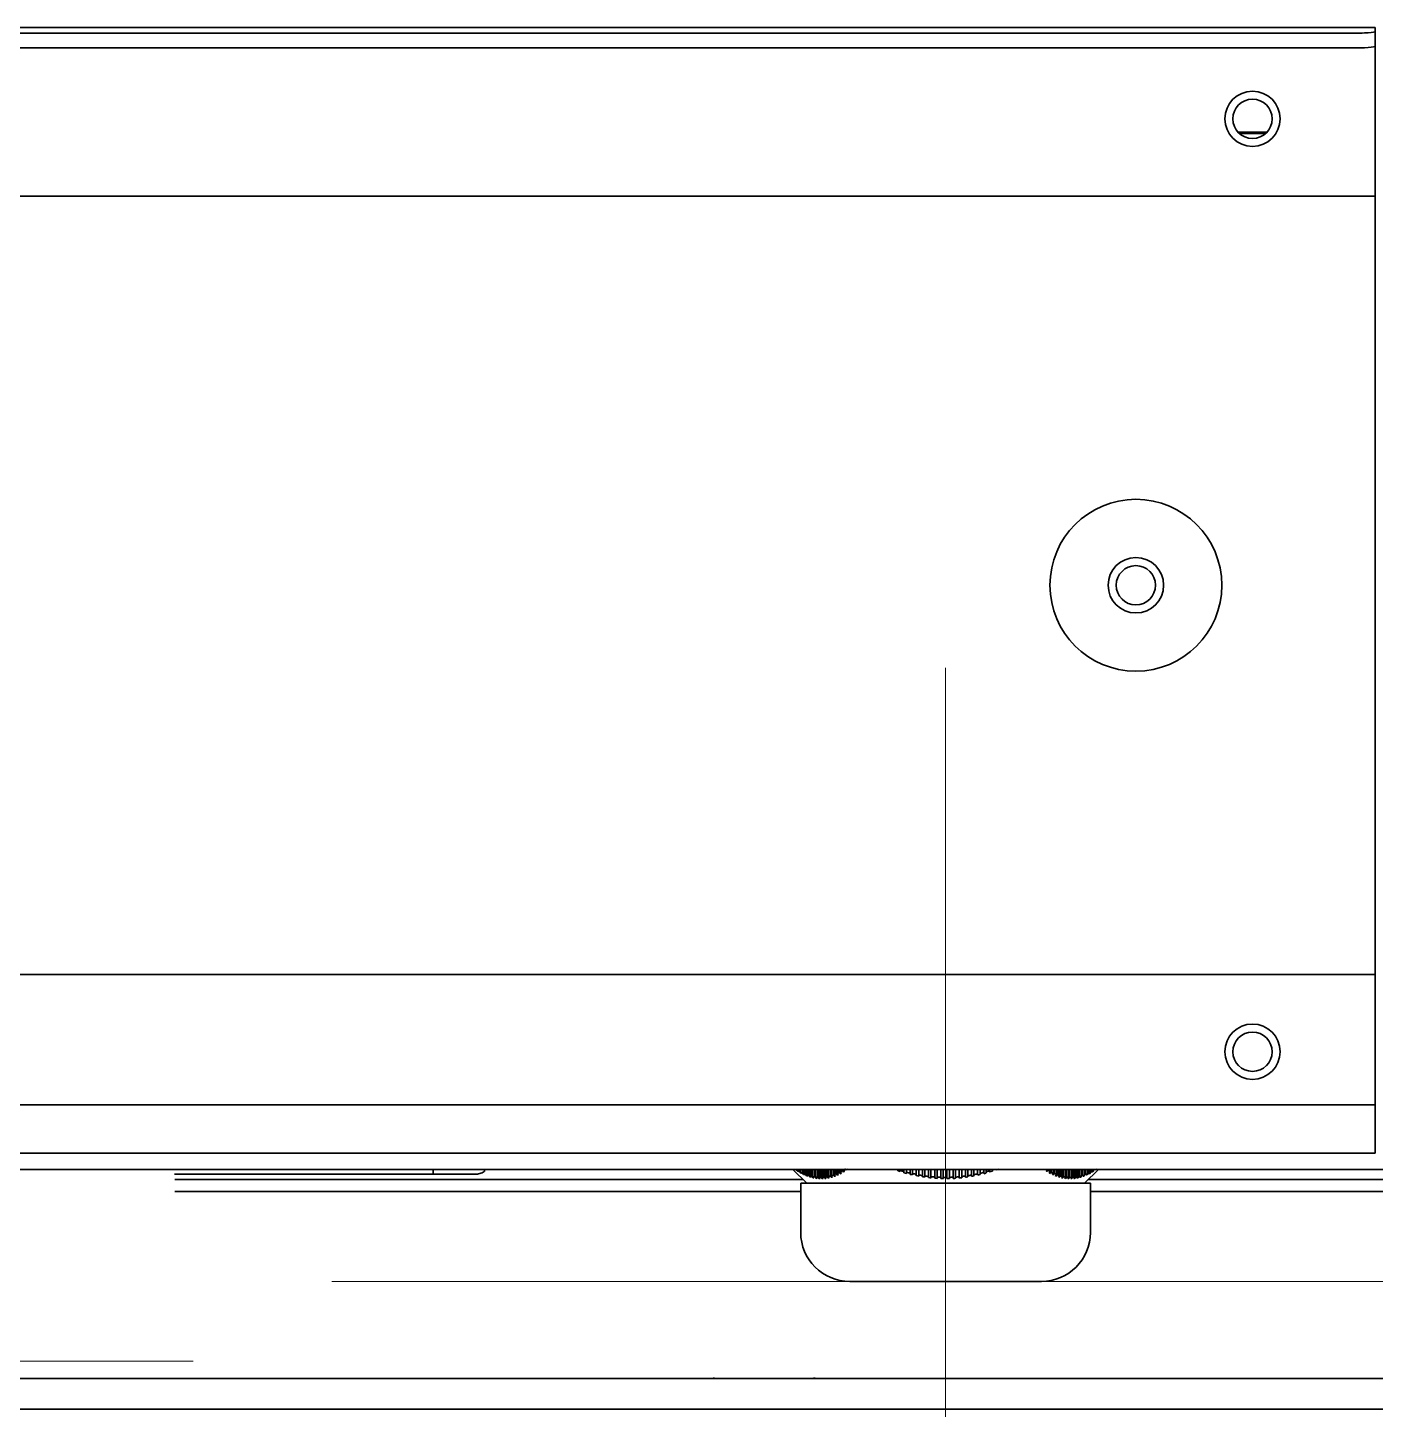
# Model space of a CAD drawing. Extents: x -760 to 4209, y 5795 to 10328.
# Drawn here: x 2533.8 to 2643.6, y 9155.9 to 9268.4 of the extents above; entities that cross this region are included whole.
import ezdxf

# ---------------------------------------------------------------- set-up
doc = ezdxf.new("R2010")
doc.units = 0
doc.header["$LTSCALE"] = 5
doc.layers.get('0').update_dxf_attribs({"linetype": 'CONTINUOUS', "lineweight": 0})
doc.layers.add('1', color=7, linetype='CONTINUOUS', true_color=0xffffff)

msp = doc.modelspace()

# ---------------------------------------------------------------- linework, layer by layer
at = {"color": 3}
for p, q in [((2608.55, 9216.3), (2608.55, 9116.3)), ((2558.55, 9166.3), (2658.55, 9166.3))]:
    msp.add_line(p, q, dxfattribs=at)
at = {"color": 1}
msp.add_line((2447.26, 9159.82), (2547.26, 9159.82), dxfattribs=at)
at = {"layer": '1', "color": 7, "linetype": 'Continuous', "lineweight": 35}
for p, q in [((2643.55, 9268.45), (1916.55, 9268.45)), ((2643.55, 9268.44), (2643.55, 9268.45)), ((2643.55, 9268.44), (2643.55, 9268.13)), ((2641.55, 9267.99), (1918.55, 9267.99)), ((2643.55, 9268.13), (2643.55, 9266.93)), ((2641.55, 9266.79), (1918.55, 9266.79)), ((2643.55, 9266.25), (2643.55, 9266.93)), ((2643.55, 9255.72), (2643.55, 9266.25)), ((2632.39, 9259.92), (2634.72, 9259.92)), ((2632.5, 9259.82), (2634.61, 9259.82)), ((2643.55, 9255.72), (2643.55, 9254.72)), ((1916.55, 9254.72), (2643.55, 9254.72)), ((2643.55, 9254.72), (2643.55, 9252.52)), ((2643.55, 9193.52), (2643.55, 9252.52)), ((2643.55, 9193.52), (2643.55, 9191.32)), ((1916.55, 9191.32), (2643.55, 9191.32)), ((2643.55, 9190.32), (2643.55, 9191.32)), ((2643.55, 9180.69), (2643.55, 9190.32)), ((2643.55, 9180.69), (1916.05, 9180.69)), ((2643.55, 9180.69), (2643.55, 9180.5)), ((2643.55, 9180.5), (2643.55, 9176.96)), ((1916.05, 9176.75), (2643.55, 9176.75)), ((2643.55, 9176.96), (2643.55, 9176.75)), ((2708.05, 9175.42), (1852.05, 9175.42)), ((2566.8, 9175.05), (2545.75, 9175.05)), ((2596.11, 9175.42), (2597.24, 9174.3)), ((2596.32, 9175.42), (2596.33, 9175.41)), ((2596.39, 9175.42), (2596.39, 9175.41)), ((2596.39, 9175.41), (2596.48, 9175.31)), ((2596.48, 9175.42), (2596.48, 9175.31)), ((2596.49, 9175.42), (2596.49, 9175.35)), ((2596.49, 9175.35), (2596.58, 9175.25)), ((2596.64, 9175.42), (2596.64, 9175.26)), ((2596.64, 9175.26), (2596.73, 9175.16)), ((2596.73, 9175.42), (2596.73, 9175.16)), ((2596.74, 9175.42), (2596.74, 9175.21)), ((2596.74, 9175.21), (2596.83, 9175.11)), ((2596.89, 9175.42), (2596.89, 9175.13)), ((2596.89, 9175.13), (2596.98, 9175.03)), ((2596.98, 9175.42), (2596.98, 9175.03)), ((2596.99, 9175.42), (2596.99, 9175.08)), ((2596.99, 9175.08), (2597.08, 9174.99)), ((2597.14, 9175.42), (2597.14, 9175.02)), ((2597.14, 9175.02), (2597.23, 9174.92)), ((2597.23, 9175.42), (2597.23, 9174.92)), ((2597.24, 9175.42), (2597.24, 9174.98)), ((2597.24, 9174.98), (2597.33, 9174.88)), ((2597.39, 9175.42), (2597.39, 9174.93)), ((2597.48, 9175.42), (2597.48, 9174.83)), ((2597.49, 9175.42), (2597.49, 9174.9)), ((2597.64, 9175.42), (2597.64, 9174.86)), ((2597.73, 9175.42), (2597.73, 9174.76)), ((2597.74, 9175.42), (2597.74, 9174.84)), ((2597.89, 9175.42), (2597.89, 9174.81)), ((2597.98, 9175.42), (2597.98, 9174.72)), ((2597.99, 9175.42), (2597.99, 9174.8)), ((2598.14, 9175.42), (2598.14, 9174.79)), ((2598.23, 9175.42), (2598.23, 9174.69)), ((2598.24, 9175.42), (2598.24, 9174.78)), ((2598.39, 9175.42), (2598.39, 9174.78)), ((2598.48, 9175.42), (2598.48, 9174.68)), ((2598.49, 9175.42), (2598.49, 9174.79)), ((2598.64, 9175.42), (2598.64, 9174.8)), ((2598.73, 9175.42), (2598.73, 9174.7)), ((2598.74, 9175.42), (2598.74, 9174.81)), ((2598.89, 9175.42), (2598.89, 9174.83)), ((2598.98, 9175.42), (2598.98, 9174.73)), ((2598.99, 9175.42), (2598.99, 9174.85)), ((2599.14, 9175.42), (2599.14, 9174.89)), ((2599.23, 9175.42), (2599.23, 9174.79)), ((2599.24, 9175.42), (2599.24, 9174.92)), ((2599.39, 9175.42), (2599.39, 9174.97)), ((2599.48, 9174.87), (2599.39, 9174.97)), ((2599.48, 9175.42), (2599.48, 9174.87)), ((2599.49, 9175.42), (2599.49, 9175)), ((2599.58, 9174.91), (2599.49, 9175)), ((2599.64, 9175.42), (2599.64, 9175.07)), ((2599.73, 9174.97), (2599.64, 9175.07)), ((2599.73, 9175.42), (2599.73, 9174.97)), ((2599.74, 9175.42), (2599.74, 9175.11)), ((2599.83, 9175.01), (2599.74, 9175.11)), ((2599.89, 9175.42), (2599.89, 9175.18)), ((2599.98, 9175.09), (2599.89, 9175.18)), ((2599.98, 9175.42), (2599.98, 9175.09)), ((2599.99, 9175.42), (2599.99, 9175.24)), ((2600.08, 9175.14), (2599.99, 9175.24)), ((2600.14, 9175.42), (2600.14, 9175.32)), ((2600.23, 9175.22), (2600.14, 9175.32)), ((2600.23, 9175.42), (2600.23, 9175.22)), ((2600.24, 9175.42), (2600.24, 9175.38)), ((2600.33, 9175.29), (2600.24, 9175.38)), ((2600.48, 9175.38), (2600.44, 9175.42)), ((2600.48, 9175.42), (2600.48, 9175.38)), ((2604.36, 9175.42), (2604.36, 9175.41)), ((2604.66, 9175.42), (2604.66, 9175.41)), ((2604.66, 9175.41), (2604.66, 9175.31)), ((2604.86, 9175.42), (2604.86, 9175.35)), ((2604.86, 9175.35), (2604.86, 9175.25)), ((2605.16, 9175.42), (2605.16, 9175.26)), ((2605.16, 9175.26), (2605.16, 9175.16)), ((2605.36, 9175.42), (2605.36, 9175.21)), ((2605.36, 9175.21), (2605.36, 9175.11)), ((2605.66, 9175.42), (2605.66, 9175.13)), ((2605.66, 9175.13), (2605.66, 9175.03)), ((2605.86, 9175.42), (2605.86, 9175.08)), ((2605.86, 9175.08), (2605.86, 9174.99)), ((2606.16, 9175.42), (2606.16, 9175.02)), ((2606.16, 9175.02), (2606.16, 9174.92)), ((2606.36, 9175.42), (2606.36, 9174.98)), ((2606.36, 9174.98), (2606.36, 9174.88)), ((2606.66, 9175.42), (2606.66, 9174.93)), ((2606.86, 9175.42), (2606.86, 9174.9)), ((2607.16, 9175.42), (2607.16, 9174.86)), ((2607.36, 9175.42), (2607.36, 9174.84)), ((2607.66, 9175.42), (2607.66, 9174.81)), ((2607.86, 9175.42), (2607.86, 9174.8)), ((2608.16, 9175.42), (2608.16, 9174.79)), ((2608.36, 9175.42), (2608.36, 9174.78)), ((2608.66, 9175.42), (2608.66, 9174.78)), ((2608.86, 9175.42), (2608.86, 9174.79)), ((2609.16, 9175.42), (2609.16, 9174.8)), ((2609.36, 9175.42), (2609.36, 9174.81)), ((2609.66, 9175.42), (2609.66, 9174.83)), ((2609.86, 9175.42), (2609.86, 9174.85)), ((2610.16, 9175.42), (2610.16, 9174.89)), ((2610.36, 9175.42), (2610.36, 9174.92)), ((2610.66, 9175.42), (2610.66, 9174.97)), ((2610.66, 9174.87), (2610.66, 9174.97)), ((2610.86, 9175.42), (2610.86, 9175)), ((2610.86, 9174.91), (2610.86, 9175)), ((2611.16, 9175.42), (2611.16, 9175.07)), ((2611.16, 9174.97), (2611.16, 9175.07)), ((2611.36, 9175.42), (2611.36, 9175.11)), ((2611.36, 9175.01), (2611.36, 9175.11)), ((2611.66, 9175.42), (2611.66, 9175.18)), ((2611.66, 9175.09), (2611.66, 9175.18)), ((2611.86, 9175.42), (2611.86, 9175.24)), ((2611.86, 9175.14), (2611.86, 9175.24)), ((2612.16, 9175.42), (2612.16, 9175.32)), ((2612.16, 9175.22), (2612.16, 9175.32)), ((2612.36, 9175.42), (2612.36, 9175.38)), ((2612.36, 9175.29), (2612.36, 9175.38)), ((2612.66, 9175.38), (2612.66, 9175.42)), ((2616.6, 9175.42), (2616.59, 9175.41)), ((2616.59, 9175.41), (2616.59, 9175.42)), ((2616.83, 9175.41), (2616.74, 9175.31)), ((2616.83, 9175.42), (2616.83, 9175.41)), ((2616.84, 9175.25), (2616.84, 9175.42)), ((2616.93, 9175.35), (2616.84, 9175.25)), ((2616.93, 9175.42), (2616.93, 9175.35)), ((2617.08, 9175.26), (2616.99, 9175.16)), ((2617.08, 9175.42), (2617.08, 9175.26)), ((2617.09, 9175.11), (2617.09, 9175.42)), ((2617.18, 9175.21), (2617.09, 9175.11)), ((2617.18, 9175.42), (2617.18, 9175.21)), ((2617.33, 9175.13), (2617.24, 9175.03)), ((2617.33, 9175.42), (2617.33, 9175.13)), ((2617.34, 9174.99), (2617.34, 9175.42)), ((2617.43, 9175.08), (2617.34, 9174.99)), ((2617.43, 9175.42), (2617.43, 9175.08)), ((2617.58, 9175.02), (2617.49, 9174.92)), ((2617.58, 9175.42), (2617.58, 9175.02)), ((2617.59, 9174.88), (2617.59, 9175.42)), ((2617.68, 9174.98), (2617.59, 9174.88)), ((2617.68, 9175.42), (2617.68, 9174.98)), ((2617.83, 9175.42), (2617.83, 9174.93)), ((2617.84, 9174.8), (2617.84, 9175.42)), ((2617.93, 9175.42), (2617.93, 9174.9)), ((2618.08, 9175.42), (2618.08, 9174.86)), ((2618.09, 9174.74), (2618.09, 9175.42)), ((2618.18, 9175.42), (2618.18, 9174.84)), ((2618.33, 9175.42), (2618.33, 9174.81)), ((2618.34, 9174.7), (2618.34, 9175.42)), ((2618.43, 9175.42), (2618.43, 9174.8)), ((2618.58, 9175.42), (2618.58, 9174.79)), ((2618.59, 9174.68), (2618.59, 9175.42)), ((2618.68, 9175.42), (2618.68, 9174.78)), ((2618.83, 9175.42), (2618.83, 9174.78)), ((2618.84, 9174.69), (2618.84, 9175.42)), ((2618.93, 9175.42), (2618.93, 9174.79)), ((2619.08, 9175.42), (2619.08, 9174.8)), ((2619.09, 9174.71), (2619.09, 9175.42)), ((2619.18, 9175.42), (2619.18, 9174.81)), ((2619.33, 9175.42), (2619.33, 9174.83)), ((2619.34, 9174.75), (2619.34, 9175.42)), ((2619.43, 9175.42), (2619.43, 9174.85)), ((2619.58, 9175.42), (2619.58, 9174.89)), ((2619.59, 9174.82), (2619.59, 9175.42)), ((2619.68, 9175.42), (2619.68, 9174.92)), ((2619.74, 9174.87), (2619.83, 9174.97)), ((2619.83, 9175.42), (2619.83, 9174.97)), ((2619.84, 9174.91), (2619.84, 9175.42)), ((2619.84, 9174.91), (2619.93, 9175)), ((2619.87, 9174.3), (2621, 9175.42)), ((2619.93, 9175.42), (2619.93, 9175)), ((2619.99, 9174.97), (2620.08, 9175.07)), ((2620.08, 9175.42), (2620.08, 9175.07)), ((2620.09, 9175.01), (2620.09, 9175.42)), ((2620.09, 9175.01), (2620.18, 9175.11)), ((2620.18, 9175.42), (2620.18, 9175.11)), ((2620.24, 9175.09), (2620.33, 9175.18)), ((2620.33, 9175.42), (2620.33, 9175.18)), ((2620.34, 9175.14), (2620.34, 9175.42)), ((2620.34, 9175.14), (2620.43, 9175.24)), ((2620.43, 9175.42), (2620.43, 9175.24)), ((2620.49, 9175.22), (2620.58, 9175.32)), ((2620.58, 9175.42), (2620.58, 9175.32)), ((2620.59, 9175.29), (2620.59, 9175.42)), ((2620.74, 9175.38), (2620.78, 9175.42)), ((2545.76, 9174.62), (2596.91, 9174.62)), ((2620.35, 9174.3), (2596.75, 9174.3)), ((2596.75, 9174.3), (2596.75, 9170.3)), ((2597.39, 9174.93), (2597.48, 9174.83)), ((2597.49, 9174.9), (2597.58, 9174.8)), ((2597.64, 9174.86), (2597.73, 9174.76)), ((2597.74, 9174.84), (2597.83, 9174.74)), ((2597.89, 9174.81), (2597.98, 9174.72)), ((2597.99, 9174.8), (2598.08, 9174.7)), ((2598.14, 9174.79), (2598.23, 9174.69)), ((2598.24, 9174.78), (2598.33, 9174.68)), ((2598.39, 9174.78), (2598.48, 9174.68)), ((2598.49, 9174.79), (2598.58, 9174.69)), ((2598.73, 9174.7), (2598.64, 9174.8)), ((2598.83, 9174.71), (2598.74, 9174.81)), ((2598.98, 9174.73), (2598.89, 9174.83)), ((2599.08, 9174.75), (2598.99, 9174.85)), ((2599.23, 9174.79), (2599.14, 9174.89)), ((2599.33, 9174.82), (2599.24, 9174.92)), ((2606.66, 9174.93), (2606.66, 9174.83)), ((2606.86, 9174.9), (2606.86, 9174.8)), ((2607.16, 9174.86), (2607.16, 9174.76)), ((2607.36, 9174.84), (2607.36, 9174.74)), ((2607.66, 9174.81), (2607.66, 9174.72)), ((2607.86, 9174.8), (2607.86, 9174.7)), ((2608.16, 9174.79), (2608.16, 9174.69)), ((2608.36, 9174.78), (2608.36, 9174.68)), ((2608.66, 9174.78), (2608.66, 9174.68)), ((2608.86, 9174.79), (2608.86, 9174.69)), ((2609.16, 9174.8), (2609.16, 9174.7)), ((2609.36, 9174.71), (2609.36, 9174.81)), ((2609.66, 9174.73), (2609.66, 9174.83)), ((2609.86, 9174.75), (2609.86, 9174.85)), ((2610.16, 9174.79), (2610.16, 9174.89)), ((2610.36, 9174.82), (2610.36, 9174.92)), ((2617.83, 9174.93), (2617.74, 9174.83)), ((2617.93, 9174.9), (2617.84, 9174.8)), ((2618.08, 9174.86), (2617.99, 9174.76)), ((2618.18, 9174.84), (2618.09, 9174.74)), ((2618.33, 9174.81), (2618.24, 9174.72)), ((2618.43, 9174.8), (2618.34, 9174.7)), ((2618.58, 9174.79), (2618.49, 9174.69)), ((2618.68, 9174.78), (2618.59, 9174.68)), ((2618.83, 9174.78), (2618.74, 9174.68)), ((2618.93, 9174.79), (2618.84, 9174.69)), ((2618.99, 9174.7), (2619.08, 9174.8)), ((2619.09, 9174.71), (2619.18, 9174.81)), ((2619.24, 9174.73), (2619.33, 9174.83)), ((2619.34, 9174.75), (2619.43, 9174.85)), ((2619.49, 9174.79), (2619.58, 9174.89)), ((2619.59, 9174.82), (2619.68, 9174.92)), ((2620.19, 9174.62), (2660.08, 9174.62)), ((2620.35, 9170.3), (2620.35, 9174.3)), ((2596.75, 9173.62), (2545.76, 9173.62)), ((2660.55, 9173.62), (2620.35, 9173.62)), ((2600.75, 9166.3), (2616.35, 9166.3)), ((2523.22, 9158.4), (2534.8, 9158.4)), ((2534.8, 9158.4), (2538.33, 9158.4)), ((2649.18, 9158.4), (2538.33, 9158.4)), ((2554.89, 9158.42), (2554.89, 9158.4)), ((2557.72, 9158.4), (2557.72, 9158.42)), ((2629.79, 9158.42), (2629.79, 9158.4)), ((2632.62, 9158.4), (2632.62, 9158.42)), ((2535.56, 9155.9), (2523.98, 9155.9)), ((2538.39, 9155.9), (2535.56, 9155.9)), ((2649.12, 9155.9), (2538.39, 9155.9))]:
    msp.add_line(p, q, dxfattribs=at)
for centre, radius in [((2633.55, 9261.02), 2.25), ((2633.55, 9261.02), 1.6), ((2624.05, 9223.02), 7), ((2624.05, 9223.02), 2.26), ((2624.05, 9223.02), 1.6), ((2633.55, 9185.02), 2.25), ((2633.55, 9185.02), 1.6)]:
    msp.add_circle(centre, radius, dxfattribs=at)
for centre, radius, start, end in [((2609.35, 9190.16), 15.57, 252.4802, 253.2505), ((2609.19, 9189.83), 15.12, 253.3699, 254.5529), ((2609.07, 9189.21), 14.58, 254.4385, 255.2528), ((2608.96, 9188.96), 14.22, 255.3616, 256.6075), ((2608.87, 9188.4), 13.75, 256.5049, 257.3605), ((2608.79, 9188.24), 13.47, 257.4568, 258.7606), ((2608.68, 9187.64), 12.87, 259.6467, 261.0015), ((2608.45, 9187.56), 12.78, 278.6147, 279.9773), ((2608.34, 9188.13), 13.36, 280.869, 282.1819), ((2608.27, 9188.28), 13.62, 282.2759, 283.138), ((2608.19, 9188.83), 14.08, 283.0377, 284.2937), ((2608.07, 9189.06), 14.43, 284.4006, 285.222), ((2607.96, 9189.68), 14.96, 285.1095, 286.3033), ((2607.81, 9189.99), 15.39, 286.421, 287.1989), ((2607.47, 9191.06), 16.51, 288.3309, 289.0635), ((2608.73, 9187.74), 13.07, 258.6721, 259.565), ((2608.64, 9187.21), 12.53, 260.9289, 261.8539), ((2608.61, 9187.18), 12.41, 261.9191, 263.3162), ((2608.59, 9186.81), 12.13, 263.2614, 264.2119), ((2608.57, 9186.86), 12.08, 264.2591, 265.6881), ((2608.56, 9186.54), 11.86, 265.6523, 266.6207), ((2608.56, 9186.66), 11.87, 266.6487, 268.0978), ((2608.56, 9186.4), 11.72, 268.0821, 269.06), ((2608.55, 9186.58), 11.8, 269.068, 270.5245), ((2608.55, 9186.39), 11.71, 270.5291, 271.5078), ((2608.55, 9186.63), 11.85, 271.4954, 272.9467), ((2608.55, 9186.51), 11.83, 272.9713, 273.9419), ((2608.54, 9186.81), 12.03, 273.9095, 275.3427), ((2608.53, 9186.75), 12.07, 275.3867, 276.3408), ((2608.51, 9187.12), 12.34, 276.2891, 277.6923), ((2608.48, 9187.13), 12.45, 277.7546, 278.6844), ((2608.4, 9187.64), 12.97, 280.0563, 280.955), ((2600.75, 9170.3), 4, 180, 270), ((2616.35, 9170.3), 4, 270, 0), ((2589.72, 9157.42), 1, 90, 101.418), ((2597.79, 9157.42), 1, 78.582, 90)]:
    msp.add_arc(centre, radius, start, end, dxfattribs=at)
for centre, major_axis, ratio, start_param, end_param in [((2641.55, 9268.13), (-2, 0), 0.069756, 1.570796, 3.141593), ((2641.55, 9266.93), (2, 0), 0.069756, 4.712389, 6.283185), ((2598.82, 9190.16), (0, 15.57), 0.5, 2.835814, 2.849259), ((2598.65, 9189.83), (0, 15.12), 0.5, 2.851342, 2.87199), ((2598.68, 9189.21), (0, 14.58), 0.5, 2.869992, 2.884205), ((2598.54, 9188.96), (0, 14.22), 0.5, 2.886105, 2.907849), ((2598.58, 9188.4), (0, 13.75), 0.5, 2.90606, 2.920993), ((2598.45, 9188.24), (0, 13.47), 0.5, 2.922673, 2.945428), ((2598.4, 9187.64), (0, 12.87), 0.5, 2.960893, 2.984539), ((2598.28, 9187.56), (0, 12.78), 0.5, 3.291947, 3.315729), ((2598.23, 9188.13), (0, 13.36), 0.5, 3.331293, 3.354207), ((2598.28, 9188.28), (0, 13.62), 0.5, 3.355847, 3.370895), ((2598.15, 9188.83), (0, 14.08), 0.5, 3.369144, 3.391064), ((2598.18, 9189.06), (0, 14.43), 0.5, 3.39293, 3.407267), ((2598.04, 9189.68), (0, 14.96), 0.5, 3.405302, 3.426138), ((2598.05, 9189.99), (0, 15.39), 0.5, 3.428193, 3.44177), ((2597.89, 9190.66), (0, 15.99), 0.5, 3.439628, 3.459319), ((2597.88, 9191.06), (0, 16.51), 0.5, 3.461528, 3.474314), ((2619.08, 9190.16), (0, -15.57), 0.5, 5.977407, 5.990852), ((2619.09, 9189.83), (0, -15.12), 0.5, 5.992935, 6.013582), ((2618.95, 9189.21), (0, -14.58), 0.5, 6.011585, 6.025797), ((2618.97, 9188.96), (0, -14.22), 0.5, 6.027697, 6.049442), ((2618.85, 9188.4), (0, -13.75), 0.5, 6.047652, 6.062585), ((2618.89, 9188.24), (0, -13.47), 0.5, 6.064266, 6.08702), ((2618.83, 9187.64), (0, -12.87), 0.5, 6.102485, 6.126131), ((2618.72, 9187.56), (0, -12.78), 0.5, 0.150355, 0.174136), ((2618.67, 9188.13), (0, -13.36), 0.5, 0.189701, 0.212614), ((2618.54, 9188.28), (0, -13.62), 0.5, 0.214254, 0.229302), ((2618.59, 9188.83), (0, -14.08), 0.5, 0.227551, 0.249472), ((2618.45, 9189.06), (0, -14.43), 0.5, 0.251338, 0.265675), ((2618.48, 9189.68), (0, -14.96), 0.5, 0.26371, 0.284546), ((2618.32, 9189.99), (0, -15.39), 0.5, 0.286601, 0.300177), ((2618.14, 9191.06), (0, -16.51), 0.5, 0.319935, 0.332721), ((2598.51, 9187.74), (0, 13.07), 0.5, 2.943883, 2.959468), ((2598.46, 9187.21), (0, 12.53), 0.5, 2.983273, 2.999417), ((2598.36, 9187.18), (0, 12.41), 0.5, 3.000555, 3.024939), ((2598.44, 9186.81), (0, 12.13), 0.5, 3.023982, 3.040571), ((2598.34, 9186.86), (0, 12.08), 0.5, 3.041395, 3.066336), ((2598.43, 9186.54), (0, 11.86), 0.5, 3.065712, 3.082613), ((2598.34, 9186.66), (0, 11.87), 0.5, 3.083101, 3.108394), ((2598.42, 9186.4), (0, 11.72), 0.5, 3.108118, 3.125186), ((2598.34, 9186.58), (0, 11.8), 0.5, 3.125326, 3.150747), ((2598.42, 9186.39), (0, 11.71), 0.5, 3.150828, 3.167908), ((2598.34, 9186.63), (0, 11.85), 0.5, 3.167692, 3.193022), ((2598.42, 9186.51), (0, 11.83), 0.5, 3.193452, 3.210392), ((2598.33, 9186.81), (0, 12.03), 0.5, 3.209826, 3.234841), ((2598.41, 9186.75), (0, 12.07), 0.5, 3.235609, 3.252261), ((2598.31, 9187.12), (0, 12.34), 0.5, 3.251358, 3.275849), ((2598.39, 9187.13), (0, 12.45), 0.5, 3.276936, 3.293163), ((2598.34, 9187.64), (0, 12.97), 0.5, 3.317108, 3.332793), ((2618.77, 9187.74), (0, -13.07), 0.5, 6.085476, 6.10106), ((2618.73, 9187.21), (0, -12.53), 0.5, 6.124865, 6.141009), ((2618.8, 9187.18), (0, -12.41), 0.5, 6.142147, 6.166532), ((2618.7, 9186.81), (0, -12.13), 0.5, 6.165575, 6.182164), ((2618.78, 9186.86), (0, -12.08), 0.5, 6.182987, 6.207929), ((2618.69, 9186.54), (0, -11.86), 0.5, 6.207304, 6.224206), ((2618.78, 9186.66), (0, -11.87), 0.5, 6.224694, 6.249986), ((2618.69, 9186.4), (0, -11.72), 0.5, 6.249711, 6.266779), ((2618.77, 9186.58), (0, -11.8), 0.5, 6.266918, 6.29234), ((2618.69, 9186.39), (0, -11.71), 0.5, 0.009235, 0.026316), ((2618.77, 9186.63), (0, -11.85), 0.5, 0.0261, 0.051429), ((2618.68, 9186.51), (0, -11.83), 0.5, 0.051859, 0.0688), ((2618.77, 9186.81), (0, -12.03), 0.5, 0.068233, 0.093248), ((2618.67, 9186.75), (0, -12.07), 0.5, 0.094016, 0.110668), ((2618.75, 9187.12), (0, -12.34), 0.5, 0.109765, 0.134256), ((2618.65, 9187.13), (0, -12.45), 0.5, 0.135344, 0.151571), ((2618.61, 9187.64), (0, -12.97), 0.5, 0.175515, 0.191201)]:
    msp.add_ellipse(centre, major_axis=major_axis, ratio=ratio, start_param=start_param, end_param=end_param, dxfattribs=at)
for points, knots in [([(2566.8, 9175.05), (2566.8, 9175.05), (2566.8, 9175.05), (2566.8, 9175.08), (2566.8, 9175.1), (2566.8, 9175.15), (2566.8, 9175.18), (2566.8, 9175.25), (2566.8, 9175.29), (2566.8, 9175.33)], [0, 0, 0, 0, 0.241551, 0.241551, 0.494367, 0.494367, 0.747184, 0.747184, 1, 1, 1, 1]), ([(2570.32, 9175.05), (2570.32, 9175.05), (2570.32, 9175.05), (2570.31, 9175.05), (2570.31, 9175.05), (2570.29, 9175.05), (2570.29, 9175.05), (2570.27, 9175.05), (2570.26, 9175.05), (2570.23, 9175.05), (2570.22, 9175.05), (2570.19, 9175.05), (2570.16, 9175.05), (2570.12, 9175.05), (2570.08, 9175.05), (2570.06, 9175.05), (2570, 9175.05), (2569.95, 9175.05), (2569.84, 9175.05), (2569.78, 9175.05), (2569.65, 9175.05), (2569.58, 9175.05), (2569.47, 9175.05), (2569.43, 9175.05), (2569.36, 9175.05), (2569.32, 9175.05), (2569.2, 9175.05), (2569.11, 9175.05), (2568.93, 9175.05), (2568.84, 9175.05), (2568.7, 9175.05), (2568.65, 9175.05), (2568.58, 9175.05), (2568.55, 9175.05), (2568.5, 9175.05), (2568.48, 9175.05), (2568.35, 9175.05), (2568.25, 9175.05), (2568.04, 9175.05), (2567.93, 9175.05), (2567.71, 9175.05), (2567.6, 9175.05), (2567.43, 9175.05), (2567.38, 9175.05), (2567.26, 9175.05), (2567.21, 9175.05), (2567.09, 9175.05), (2567.03, 9175.05), (2566.92, 9175.05), (2566.86, 9175.05), (2566.8, 9175.05)], [0, 0, 0, 0, 0.03125, 0.03125, 0.0625, 0.0625, 0.09375, 0.09375, 0.125, 0.125, 0.15625, 0.15625, 0.1875, 0.21875, 0.21875, 0.25, 0.25, 0.3125, 0.3125, 0.375, 0.375, 0.4375, 0.4375, 0.46875, 0.46875, 0.5, 0.5, 0.5625, 0.5625, 0.625, 0.625, 0.65625, 0.65625, 0.671875, 0.671875, 0.6875, 0.6875, 0.75, 0.75, 0.8125, 0.8125, 0.875, 0.875, 0.90625, 0.90625, 0.9375, 0.9375, 0.96875, 0.96875, 1, 1, 1, 1]), ([(2570.32, 9175.05), (2570.39, 9175.05), (2570.45, 9175.05), (2570.58, 9175.08), (2570.64, 9175.1), (2570.76, 9175.15), (2570.82, 9175.18), (2570.93, 9175.25), (2570.98, 9175.29), (2571.02, 9175.33)], [0, 0, 0, 0, 0.25, 0.25, 0.5, 0.5, 0.75, 0.75, 1, 1, 1, 1])]:
    msp.add_open_spline(points, degree=3, knots=knots, dxfattribs=at)

doc.saveas('drawing.dxf')
